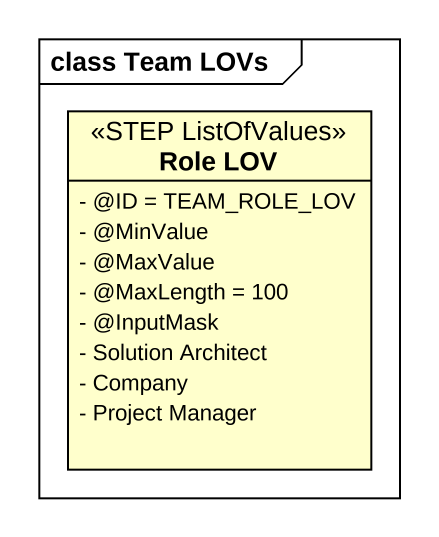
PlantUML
@startuml
mainframe class Team LOVs
hide circle
hide empty members
skinparam classAttributeIconSize 0
class "Role LOV" as Role_LOV <<STEP ListOfValues>> {
  - @ID = TEAM_ROLE_LOV
  - @MinValue
  - @MaxValue
  - @MaxLength = 100
  - @InputMask
  - Solution Architect
  - Company
  - Project Manager
}
@enduml
